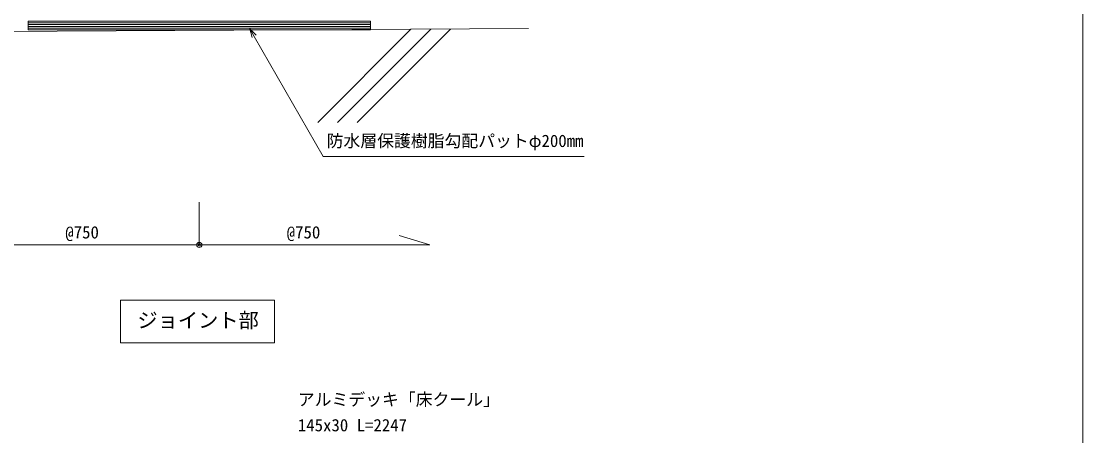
# Model space of a CAD drawing. Units: millimetres on the paper. Extents: x -401 to 401, y -279 to 279.
# Drawn here: x 193.9 to 400.7, y 44.8 to 125.5 of the extents above; entities that cross this region are included whole.
import ezdxf
from ezdxf.enums import TextEntityAlignment as Align

# ---------------------------------------------------------------- set-up
doc = ezdxf.new("R2010")
doc.units = ezdxf.units.MM
for name, color, linetype, lineweight in [('0-3_0-A01-枠A', 4, 'Continuous', 9), ('0-4_A-B01-文字_タイトル室名', 2, 'Continuous', 9), ('0-5_A-E01-仕上太線', 4, 'Continuous', 9), ('0-6_A-C03-壁種別', 4, 'Continuous', 9), ('0-8_0-A11-寸法_詳細', 5, 'Continuous', 9), ('0-9_0', 7, 'Continuous', 9), ('0-A_A-B03-文字_書込_小', 7, 'Continuous', 9), ('0-B_A-D09-金物_鋼材', 1, 'Continuous', 9)]:
    doc.layers.add(name, color=color, linetype=linetype, lineweight=lineweight)
doc.styles.add('ＭＳ ゴシック', font='')
doc.styles.get('ＭＳ ゴシック').set_extended_font_data('MS Gothic')

# ---------------------------------------------------------------- blocks, each defined once
blk = doc.blocks.new('_Dot')
at = {"layer": '0-9_0'}
blk.add_line((-0.5, 0), (-1, 0), dxfattribs=at)
for radius in [0.5, 0.25]:
    blk.add_circle((0, 0), radius, dxfattribs=at)
blk = doc.blocks.new('G$CBAEE64E2')
at = {"layer": '0-B_A-D09-金物_鋼材'}
for p, q in [((-100, 4), (100, 4)), ((-100, 3), (100, 3)), ((-100, 2), (100, 2)), ((-100, 1), (100, 1))]:
    blk.add_line(p, q, dxfattribs=at)
blk.add_lwpolyline([(-100, 0), (100, 0), (100, 5), (-100, 5)], close=True, dxfattribs=at)
blk = doc.blocks.new('_Open30')
at = {"layer": '0-9_0'}
blk.add_line((0, 0), (-1, 0), dxfattribs=at)
blk.add_lwpolyline([(-1, 0.2679), (0, 0), (-1, -0.2679)], dxfattribs=at)

msp = doc.modelspace()

# ---------------------------------------------------------------- linework, layer by layer
at = {"layer": '0-3_0-A01-枠A'}
msp.add_line((400.667, -278.667), (400.667, 278.667), dxfattribs=at)
at = {"layer": '0-4_A-B01-文字_タイトル室名'}
msp.add_lwpolyline([(213.24, 62.868), (243.24, 62.868), (243.24, 71.201), (213.24, 71.201)], close=True, dxfattribs=at)
at = {"layer": '0-5_A-E01-仕上太線'}
msp.add_line((164.512, 123.41), (292.7, 124.085), dxfattribs=at)
at = {"layer": '0-6_A-C03-壁種別'}
for p, q in [((251.666, 105.808), (269.822, 123.964)), ((255.507, 105.808), (273.684, 123.985)), ((259.348, 105.808), (277.546, 124.005))]:
    msp.add_line(p, q, dxfattribs=at)
at = {"layer": '0-8_0-A11-寸法_詳細'}
msp.add_line((228.606, 90.325), (228.606, 81.964), dxfattribs=at)
for points in [[(228.726, 81.964), (183.726, 81.964), (189.657, 83.826)], [(228.486, 81.964), (273.486, 81.964), (267.555, 83.826)]]:
    msp.add_lwpolyline(points, dxfattribs=at)
at = {"layer": '0-A_A-B03-文字_書込_小'}
msp.add_lwpolyline([(239.269, 122.583), (252.745, 99.17), (303.571, 99.17)], dxfattribs=at)

# ---------------------------------------------------------------- block references
at = {"layer": '0-8_0-A11-寸法_詳細'}
msp.add_blockref('_Dot', (228.606, 81.964), dxfattribs=at)
at = {"layer": '0-9_0', "xscale": 0.3333333, "yscale": 0.3333333}
msp.add_blockref('G$CBAEE64E2', (228.606, 123.861), dxfattribs=at)
at = {"layer": '0-A_A-B03-文字_書込_小', "xscale": 1.666667, "yscale": 1.666667, "rotation": 119.92427}
msp.add_blockref('_Open30', (238.437, 124.028), dxfattribs=at)

# ---------------------------------------------------------------- texts
at = {"layer": '0-4_A-B01-文字_タイトル室名', "style": 'ＭＳ ゴシック'}
msp.add_text('ジョイント部', height=2.889, dxfattribs=at).set_placement((216.545, 64.98), align=Align.BOTTOM_LEFT)
at = {"layer": '0-8_0-A11-寸法_詳細', "style": 'ＭＳ ゴシック'}
for p in [(202.504, 82.502), (245.623, 82.502)]:
    msp.add_text('@750', height=2.405, dxfattribs=at).set_placement(p, align=Align.BOTTOM_LEFT)
at = {"layer": '0-A_A-B03-文字_書込_小', "style": 'ＭＳ ゴシック'}
for s, p in [('防水層保護樹脂勾配パットφ200mm', (253.398, 100.309)), ('アルミデッキ「床クール」', (247.791, 49.947)), ('145x30 L=2247', (247.791, 44.947))]:
    msp.add_text(s, height=2.405, dxfattribs=at).set_placement(p, align=Align.BOTTOM_LEFT)

doc.saveas('drawing.dxf')
